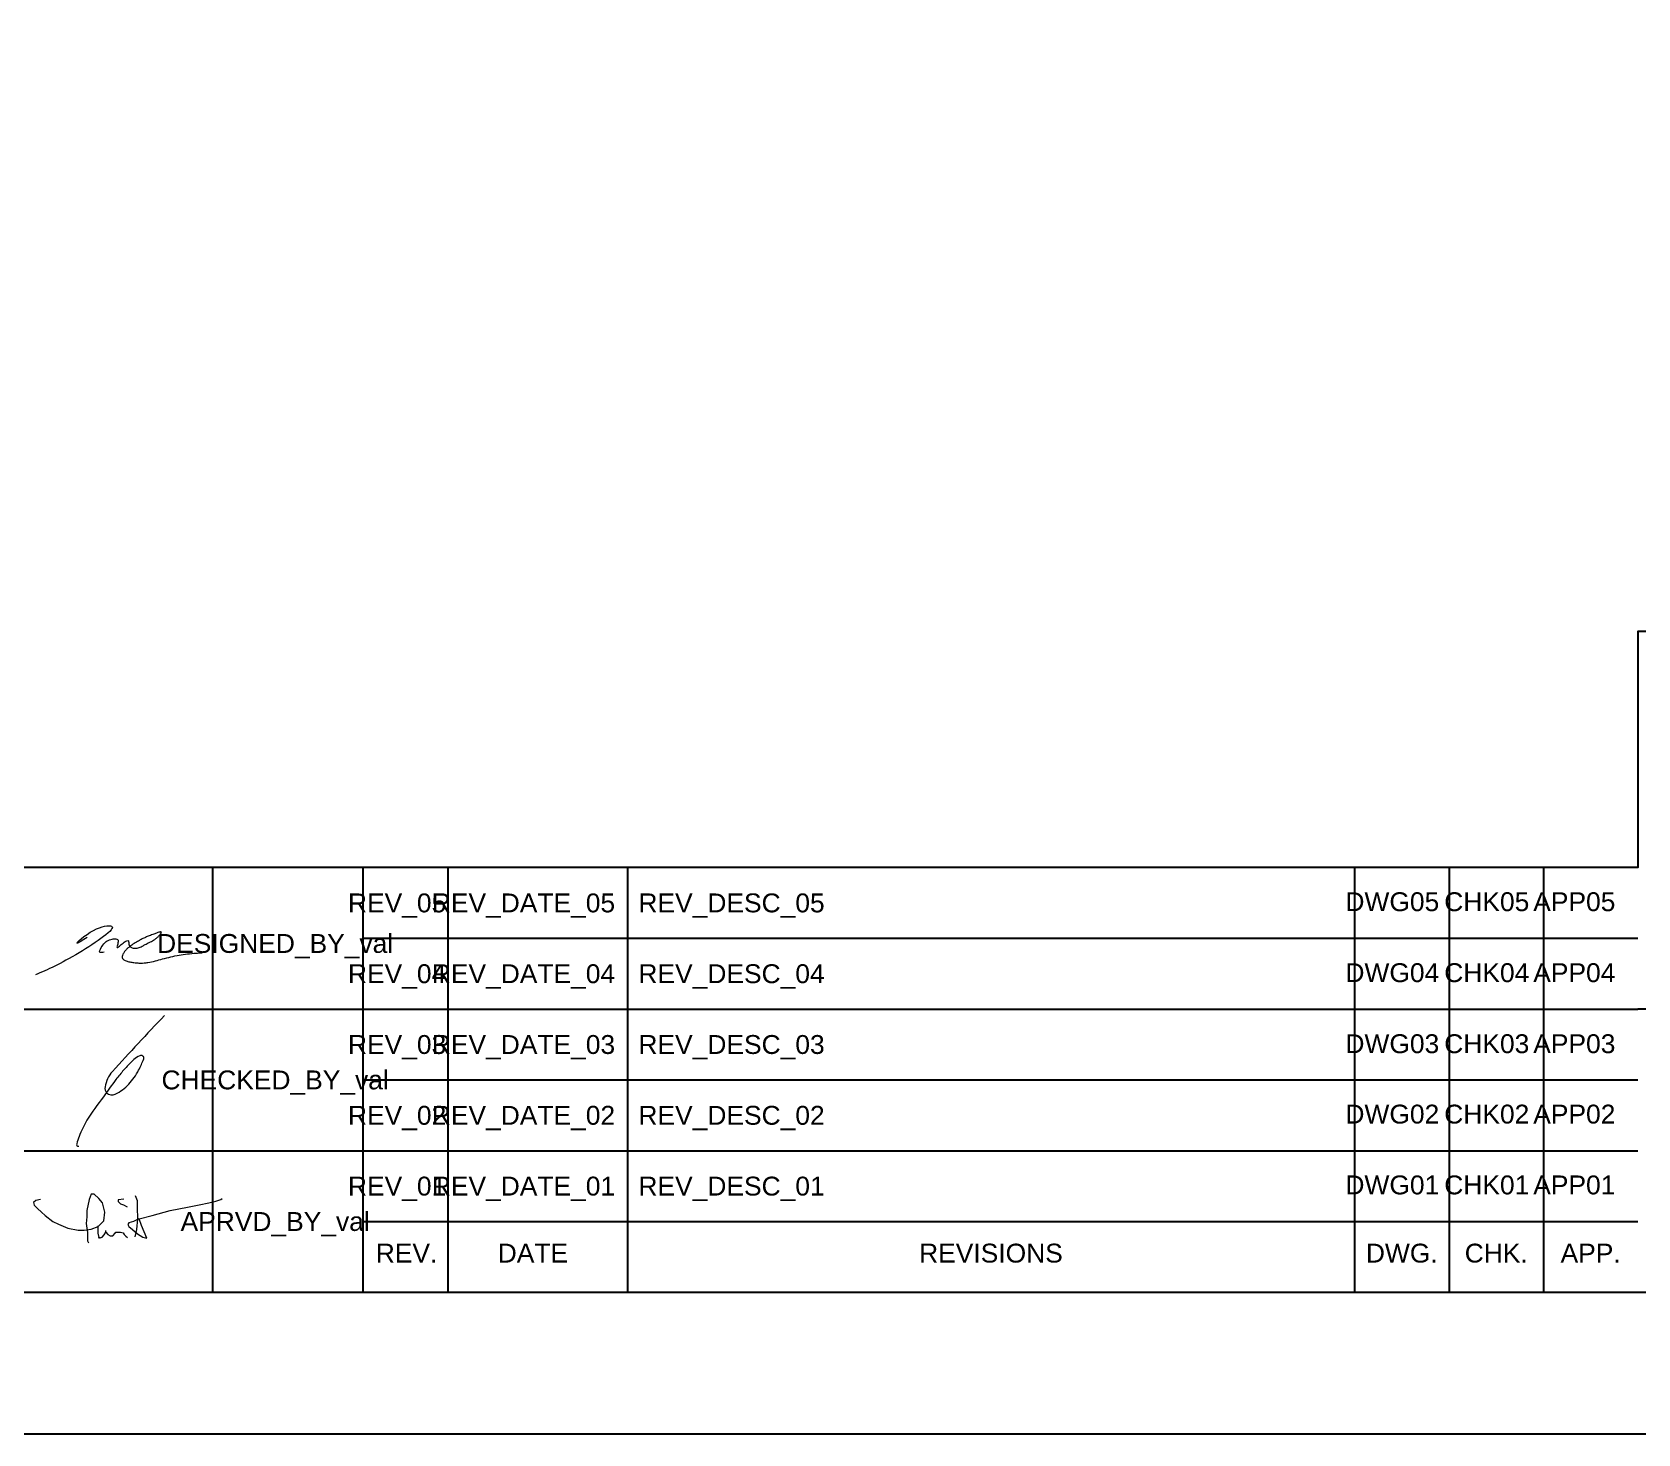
# Model space of a CAD drawing. Header units: millimetres. Extents: x 0 to 420, y 0 to 297.
# Drawn here: x 216.5 to 301.5, y 0 to 74.2 of the extents above; entities that cross this region are included whole.
import ezdxf
from ezdxf.enums import TextEntityAlignment as Align

# ---------------------------------------------------------------- set-up
doc = ezdxf.new("R2010")
doc.units = ezdxf.units.MM
for name, color, linetype in [('000 - SIGNATURE_C1', 5, 'Continuous'), ('CVA-C2-P-PP00-TBKA1 (WD)$0$CVA-E2-P-OR00-TBKA1D$0$CVA-E2-P-OR00-TBKA1$0$CVT010-FRAME-LINE_1', 1, 'Continuous'), ('CVA-C2-P-PP00-TBKA1 (WD)$0$CVA-E2-P-OR00-TBKA1D$0$CVA-E2-P-OR00-TBKA1$0$CVT010-FRAME-LINE_10', 10, 'Continuous'), ('CVA-C2-P-PP00-TBKA1 (WD)$0$CVA-E2-P-OR00-TBKA1D$0$CVA-E2-P-OR00-TBKA1$0$CVT010-FRAME-LINE_3', 3, 'Continuous'), ('CVA-C2-P-PP00-TBKA1 (WD)$0$CVA-E2-P-OR00-TBKA1D$0$CVA-E2-P-OR00-TBKA1$0$CVT010-FRAME-LINE_7', 7, 'Continuous'), ('CVA-C2-P-PP00-TBKA1 (WD)$0$CVA-E2-P-OR00-TBKA1D$0$CVA-E2-P-OR00-TBKA1$0$Xref-Title Block$0$7', 7, 'Continuous'), ('CVA010-FRAME-TEXT_2', 2, 'Continuous')]:
    doc.layers.add(name, color=color, linetype=linetype)
doc.layers.add('G-ANNO-TTLB', color=2, linetype='Continuous', lineweight=30)
doc.styles.add('Arial_2', font='arial.ttf', dxfattribs={"height": 3})
doc.styles.add('CVA-C2-P-PP00-TBKA1 (WD)$0$CVA-E2-P-OR00-TBKA1D$0$Arial', font='arial.ttf')

# ---------------------------------------------------------------- blocks, each defined once
blk = doc.blocks.new('CVA-C2-P-PP00-TBKA1 (WD)$0$CVA-C2-P-OR00-TBKA1-WD')
at = {"layer": 'CVA-C2-P-PP00-TBKA1 (WD)$0$CVA-E2-P-OR00-TBKA1D$0$CVA-E2-P-OR00-TBKA1$0$CVT010-FRAME-LINE_1'}
for p, q in [((468, 60), (468, 15)), ((477, 60), (477, 15)), ((496, 60), (496, 15)), ((573, 60), (573, 15)), ((583, 60), (583, 15)), ((593, 60), (593, 15)), ((468, 52.5), (603, 52.5)), ((416, 45), (468, 45)), ((468, 45), (603, 45)), ((468, 37.5), (603, 37.5)), ((416, 30), (468, 30)), ((468, 30), (603, 30)), ((468, 22.5), (603, 22.5))]:
    blk.add_line(p, q, dxfattribs=at)
blk.add_lwpolyline([(452.07, 60), (452.07, 15)], dxfattribs=at)
at = {"layer": 'CVA-C2-P-PP00-TBKA1 (WD)$0$CVA-E2-P-OR00-TBKA1D$0$CVA-E2-P-OR00-TBKA1$0$CVT010-FRAME-LINE_10'}
blk.add_lwpolyline([(43, 15), (818, 15), (818, 579), (43, 579)], close=True, dxfattribs=at)
at = {"layer": 'CVA-C2-P-PP00-TBKA1 (WD)$0$CVA-E2-P-OR00-TBKA1D$0$CVA-E2-P-OR00-TBKA1$0$CVT010-FRAME-LINE_3'}
blk.add_line((658, 45), (603, 45), dxfattribs=at)
at = {"layer": 'CVA-C2-P-PP00-TBKA1 (WD)$0$CVA-E2-P-OR00-TBKA1D$0$CVA-E2-P-OR00-TBKA1$0$CVT010-FRAME-LINE_7'}
blk.add_lwpolyline([(658, 85), (603, 85), (603, 60), (43, 60)], dxfattribs=at)
at = {"layer": 'Defpoints'}
blk.add_lwpolyline([(0, 594), (0, 0), (841, 0), (841, 594)], close=True, dxfattribs=at)
at = {"layer": 'CVA-C2-P-PP00-TBKA1 (WD)$0$CVA-E2-P-OR00-TBKA1D$0$CVA-E2-P-OR00-TBKA1$0$Xref-Title Block$0$7', "color": 2, "style": 'CVA-C2-P-PP00-TBKA1 (WD)$0$CVA-E2-P-OR00-TBKA1D$0$Arial'}
for s, p in [('REV.', (472.62, 19.15)), ('DATE', (486, 19.15)), ('REVISIONS', (534.5, 19.15)), ('DWG.', (578, 19.15)), ('CHK.', (588, 19.15)), ('APP.', (598, 19.15))]:
    blk.add_text(s, height=2, rotation=0, dxfattribs=at).set_placement(p, align=Align.MIDDLE_CENTER)
blk = doc.blocks.new('CVA-C2-P-PP00-TBKA1 (WD)')
at = {"color": 6}
blk.add_blockref('CVA-C2-P-PP00-TBKA1 (WD)$0$CVA-C2-P-OR00-TBKA1-WD', (0, 0), dxfattribs=at)

msp = doc.modelspace()

# ---------------------------------------------------------------- linework, layer by layer
at = {"layer": '000 - SIGNATURE_C1', "lineweight": 20, "ltscale": 3}
msp.add_lwpolyline([(223.486, 22.159, 0.005977), (220.733, 19.192, 0.14161), (220.35, 18.382, 0.259003), (220.43, 18.059, 0.334067), (220.889, 17.997, 0.09465), (221.602, 18.524, 0.07799), (222.126, 19.274, 0.036869), (222.391, 19.859, 0.699634), (222.184, 20.023, 0.090491), (221.869, 19.831, 0.015698), (221.326, 19.266, -0.002777), (220.925, 18.777, 0.012719), (220.259, 17.849, 0.026938), (219.384, 16.615, 0.036796), (218.974, 15.755, 0.039301), (218.844, 15.369, 0.624375), (218.956, 15.238)], format="xyb", dxfattribs=at)
at = {"layer": '000 - SIGNATURE_C1', "color": 5, "lineweight": 20, "ltscale": 3}
for points in [[(216.932, 12.411), (216.689, 12.358), (216.563, 12.25), (216.592, 12.114), (216.763, 11.937), (216.985, 11.739), (217.18, 11.563), (217.573, 11.254), (217.88, 11.117), (218.372, 10.899), (218.921, 10.799), (219.232, 10.799), (219.615, 10.844), (219.99, 10.983), (220.279, 11.283), (220.327, 11.745), (220.214, 12.241), (220.024, 12.468), (219.77, 12.698), (219.615, 12.698), (219.503, 12.412), (219.382, 11.829), (219.382, 11.492), (219.355, 11.145), (219.412, 10.672), (219.412, 10.228), (219.468, 10.129)], [(221.349, 12.436), (221.046, 12.406), (221.046, 12.315), (221.158, 12.185), (221.32, 12.128), (221.522, 12.029)], [(222.14, 11.386), (221.854, 11.259), (221.607, 11.182), (221.558, 11.093), (221.611, 10.979), (221.796, 10.825), (222.065, 10.602), (222.351, 10.417), (222.552, 10.362), (222.42, 10.698), (222.283, 11.046), (222.148, 11.39), (222.835, 11.573), (223.794, 11.828), (224.705, 12.007), (225.331, 12.13), (225.841, 12.231), (226.215, 12.335), (226.477, 12.408), (226.548, 12.461)], [(221.933, 10.445), (222.026, 10.819), (222.08, 11.387), (222.068, 11.986), (222.06, 12.341), (221.954, 12.609)], [(219.957, 11.02), (219.965, 10.637), (220.016, 10.397), (220.005, 10.348)], [(220.005, 10.448), (220.088, 10.39), (220.194, 10.421), (220.297, 10.541), (220.384, 10.694), (220.384, 10.777)], [(220.384, 10.694), (220.49, 10.56), (220.621, 10.492), (220.763, 10.492), (220.88, 10.626), (220.925, 10.678), (221.164, 10.678), (221.308, 10.645), (221.364, 10.555), (221.452, 10.479), (221.538, 10.405)]]:
    msp.add_lwpolyline(points, dxfattribs=at)
at = {"layer": 'G-ANNO-TTLB', "lineweight": 20}
for points, knots in [([(219.393, 26.293), (219.158, 26.145), (218.491, 25.728), (219.704, 26.814), (221.475, 27.102), (218.515, 25.118), (217.309, 24.594), (216.657, 24.31)], [0, 0, 0, 0, 1.216562, 3.437822, 5.38245, 9.811706, 15.020219, 15.020219, 15.020219, 15.020219]), ([(220.307, 25.514), (220.265, 25.506), (220.164, 25.486), (220.037, 25.492), (220.044, 25.577), (220.148, 25.765), (220.243, 25.918), (220.36, 26.043), (220.458, 26.115), (220.577, 26.17), (220.701, 26.205), (220.865, 26.23), (221.004, 26.22), (221.053, 26.12), (221.035, 26.003), (220.998, 25.883), (220.95, 25.729), (221.041, 25.778), (221.236, 25.941), (221.38, 26.06), (221.514, 26.138), (221.588, 26.137), (221.599, 26.037), (221.607, 25.928), (221.638, 25.839), (221.725, 25.759), (221.854, 25.719), (221.993, 25.718), (222.104, 25.741), (222.209, 25.78), (222.309, 25.829), (222.413, 25.888), (222.521, 25.948), (222.634, 26.004), (222.746, 26.058), (222.859, 26.117), (222.974, 26.189), (223.091, 26.277), (223.215, 26.393), (223.345, 26.543), (223.325, 26.613), (223.131, 26.551), (222.975, 26.492), (222.863, 26.448), (222.744, 26.4), (222.633, 26.358), (222.535, 26.32), (222.445, 26.282), (222.355, 26.239), (222.26, 26.189), (222.164, 26.133), (222.058, 26.071), (221.944, 26.004), (221.786, 25.91), (221.634, 25.807), (221.489, 25.672), (221.379, 25.548), (221.289, 25.412), (221.242, 25.284), (221.259, 25.18), (221.328, 25.112), (221.442, 25.052), (221.572, 25.014), (221.712, 24.987), (221.823, 24.97), (221.934, 24.957), (222.076, 24.943), (222.238, 24.936), (222.423, 24.943), (222.681, 24.975), (223.014, 25.049), (223.408, 25.166), (223.828, 25.271), (224.415, 25.389), (224.972, 25.459), (225.382, 25.475), (225.493, 25.479)], [0, 0, 0, 0, 0.00085631, 0.00149854, 0.00237427, 0.00287051, 0.0047493, 0.00560599, 0.00646268, 0.00731936, 0.00817605, 0.00860439, 0.00988943, 0.01052986, 0.0111703, 0.01181074, 0.01245118, 0.01419216, 0.01477249, 0.01593315, 0.01651347, 0.01738825, 0.01807531, 0.01856607, 0.0192075, 0.01975078, 0.02083734, 0.02156171, 0.02228608, 0.02301045, 0.02373482, 0.02445919, 0.02534017, 0.02622115, 0.02710213, 0.02798311, 0.02886409, 0.02974507, 0.03062605, 0.03150703, 0.03292262, 0.03433821, 0.03481007, 0.03528193, 0.03599757, 0.03671322, 0.03742886, 0.0381445, 0.03886015, 0.03957579, 0.04029143, 0.04100708, 0.04194095, 0.04287482, 0.04474257, 0.04567644, 0.04661031, 0.04754419, 0.04847806, 0.04933632, 0.05019459, 0.05076677, 0.05191112, 0.0524833, 0.05305547, 0.05370751, 0.05435955, 0.05566362, 0.0569677, 0.05827177, 0.06087992, 0.06348808, 0.06643471, 0.06938134, 0.0752746, 0.07745822, 0.07745822, 0.07745822, 0.07745822])]:
    msp.add_open_spline(points, degree=3, knots=knots, dxfattribs=at)

# ---------------------------------------------------------------- block references
at = {"xscale": 0.5, "yscale": 0.5, "zscale": 0.5}
msp.add_blockref('CVA-C2-P-PP00-TBKA1 (WD)', (0, 0), dxfattribs=at)

# ---------------------------------------------------------------- texts
at = {"layer": 'CVA010-FRAME-TEXT_2', "color": 2, "style": 'Arial_2'}
for tag, p in [('REV_05', (235.809, 28.125)), ('REV_DATE_05', (242.5, 28.125)), ('DWG05', (288.5, 28.188)), ('CHK05', (293.5, 28.188)), ('APP05', (298.135, 28.188)), ('DESIGNED_BY_val', (229.352, 25.977)), ('REV_04', (235.809, 24.375)), ('REV_DATE_04', (242.5, 24.375)), ('DWG04', (288.5, 24.43)), ('CHK04', (293.5, 24.43)), ('APP04', (298.135, 24.43)), ('REV_03', (235.809, 20.625)), ('REV_DATE_03', (242.5, 20.625)), ('DWG03', (288.5, 20.667)), ('CHK03', (293.5, 20.667)), ('APP03', (298.135, 20.667)), ('CHECKED_BY_val', (229.352, 18.75)), ('REV_02', (235.809, 16.875)), ('REV_DATE_02', (242.5, 16.875)), ('DWG02', (288.5, 16.939)), ('CHK02', (293.5, 16.939)), ('APP02', (298.135, 16.939)), ('REV_01', (235.809, 13.125)), ('REV_DATE_01', (242.5, 13.125)), ('DWG01', (288.5, 13.187)), ('CHK01', (293.5, 13.187)), ('APP01', (298.135, 13.187)), ('APRVD_BY_val', (229.352, 11.25))]:
    msp.add_attdef(tag, text='', height=1, dxfattribs=at).set_placement(p, align=Align.MIDDLE_CENTER)
for tag, p in [('REV_DESC_05', (248.585, 28.125)), ('REV_DESC_04', (248.585, 24.375)), ('REV_DESC_03', (248.585, 20.625)), ('REV_DESC_02', (248.585, 16.875)), ('REV_DESC_01', (248.585, 13.125))]:
    msp.add_attdef(tag, text='', height=1, dxfattribs=at).set_placement(p, align=Align.MIDDLE_LEFT)

doc.saveas('drawing.dxf')
